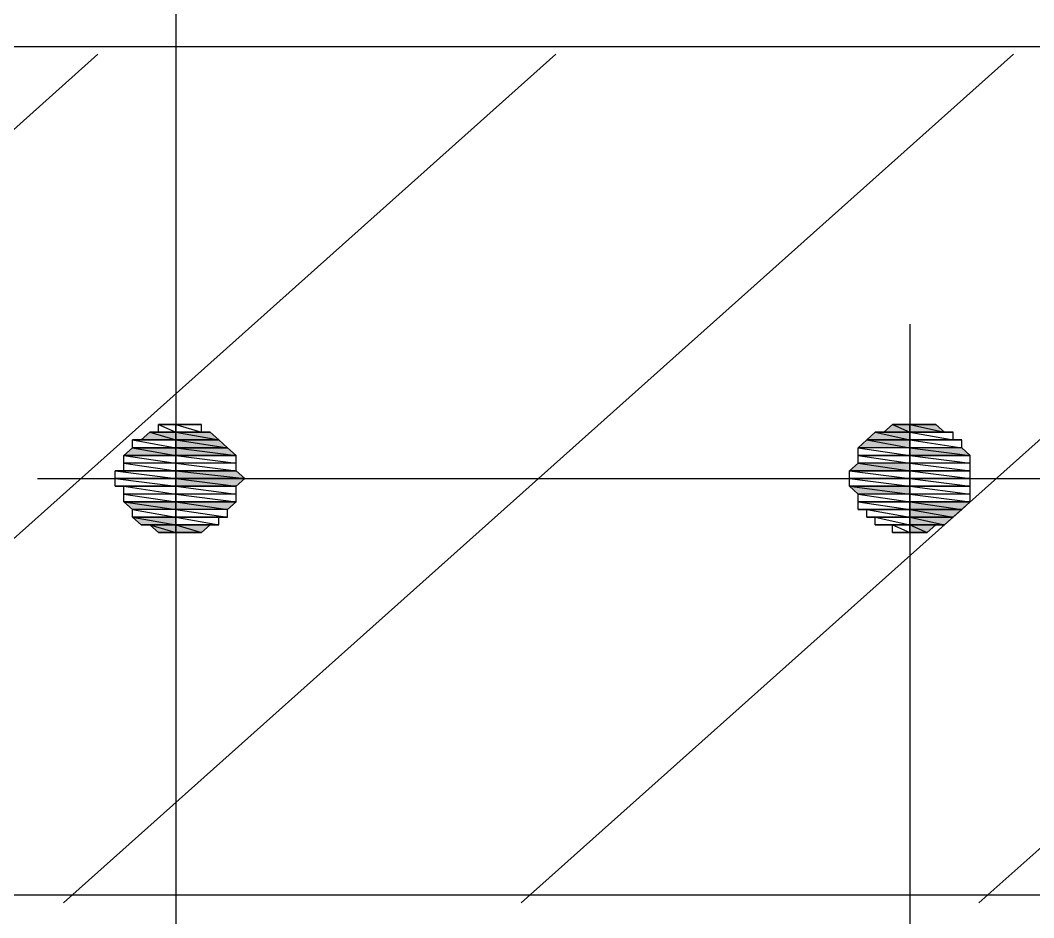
# Model space of a CAD drawing. Header units: millimetres. Extents: x -229 to 612, y -264 to 330.
# Drawn here: x 356.781 to 361.563, y -228.712 to -224.48 of the extents above; entities that cross this region are included whole.
import ezdxf

# ---------------------------------------------------------------- set-up
doc = ezdxf.new("R2010")
doc.units = ezdxf.units.MM

# ---------------------------------------------------------------- blocks, each defined once
blk = doc.blocks.new('0_TCM_4503_AIVD_AD_NOTE_BLOCK-43779754-14248')
at = {"linetype": 'Continuous'}
for points in [[(357.3518, -226.4589), (357.5148, -226.4589), (357.3926, -226.4226)], [(357.3926, -226.4226), (357.5148, -226.4589), (357.5148, -226.4226)], [(357.5148, -226.4226), (357.7186, -226.4589), (357.6778, -226.4226)], [(357.5148, -226.4589), (357.7186, -226.4589), (357.5148, -226.4226)], [(360.7745, -226.4589), (360.9782, -226.4589), (360.8152, -226.4226)], [(360.8152, -226.4226), (360.856, -226.4226), (360.9782, -226.4226)], [(360.8152, -226.4226), (360.9782, -226.4589), (360.9782, -226.4226)], [(360.856, -226.4226), (360.9782, -226.4226), (360.8967, -226.3862)], [(360.8967, -226.3862), (360.9782, -226.4226), (360.9782, -226.3862)], [(360.9782, -226.3862), (361.1412, -226.4226), (361.1005, -226.3862)], [(360.9782, -226.4226), (361.1412, -226.4226), (360.9782, -226.3862)], [(357.3111, -226.4589), (357.3518, -226.4589), (357.5148, -226.4589)], [(357.5148, -226.4589), (357.7593, -226.4953), (357.7186, -226.4589)], [(357.5148, -226.4953), (357.7593, -226.4953), (357.5148, -226.4589)], [(360.7337, -226.4953), (360.9782, -226.4953), (360.7745, -226.4589)], [(360.7745, -226.4589), (360.9782, -226.4953), (360.9782, -226.4589)], [(357.2704, -226.5317), (357.5148, -226.5317), (357.3111, -226.4953)], [(357.3111, -226.4953), (357.5148, -226.5317), (357.5148, -226.4953)], [(357.5148, -226.4953), (357.8001, -226.5317), (357.7593, -226.4953)], [(357.5148, -226.5317), (357.8001, -226.5317), (357.5148, -226.4953)], [(360.9782, -226.4953), (361.2634, -226.5317), (361.2227, -226.4953)], [(360.9782, -226.5317), (361.2634, -226.5317), (360.9782, -226.4953)], [(360.693, -226.6045), (360.9782, -226.6045), (360.7337, -226.5681)], [(360.7337, -226.5681), (360.9782, -226.6045), (360.9782, -226.5681)], [(357.5148, -226.6045), (357.8408, -226.6409), (357.8001, -226.6045)], [(357.5148, -226.6409), (357.8408, -226.6409), (357.5148, -226.6045)], [(357.5148, -226.6409), (357.8001, -226.6773), (357.8408, -226.6409)], [(357.5148, -226.6773), (357.8001, -226.6773), (357.5148, -226.6409)], [(360.693, -226.6773), (360.9782, -226.7137), (360.9782, -226.6773)], [(360.7337, -226.7137), (360.9782, -226.7137), (360.693, -226.6773)], [(357.2704, -226.7501), (357.5148, -226.7864), (357.5148, -226.7501)], [(357.3111, -226.7864), (357.5148, -226.7864), (357.2704, -226.7501)], [(357.5148, -226.7501), (357.7593, -226.7864), (357.8001, -226.7501)], [(357.5148, -226.7864), (357.7593, -226.7864), (357.5148, -226.7501)], [(360.9782, -226.7501), (361.2227, -226.7864), (361.2634, -226.7501)], [(360.9782, -226.7864), (361.2227, -226.7864), (360.9782, -226.7501)], [(360.9782, -226.7864), (361.1819, -226.8228), (361.2227, -226.7864)], [(360.9782, -226.8228), (361.1819, -226.8228), (360.9782, -226.7864)], [(357.3111, -226.8228), (357.5148, -226.8592), (357.5148, -226.8228)], [(357.3518, -226.8592), (357.5148, -226.8592), (357.3111, -226.8228)], [(357.3926, -226.8592), (357.3518, -226.8592), (357.5148, -226.8592)], [(357.3926, -226.8592), (357.5148, -226.8956), (357.5148, -226.8592)], [(357.4333, -226.8956), (357.5148, -226.8956), (357.3926, -226.8592)], [(357.5148, -226.8592), (357.6371, -226.8956), (357.6778, -226.8592)], [(357.5148, -226.8956), (357.6371, -226.8956), (357.5148, -226.8592)], [(360.9782, -226.8228), (361.1412, -226.8592), (361.1819, -226.8228)], [(360.9782, -226.8592), (361.1412, -226.8592), (360.9782, -226.8228)], [(360.9782, -226.8592), (361.0597, -226.8956), (361.1005, -226.8592)], [(360.9782, -226.8956), (361.0597, -226.8956), (360.9782, -226.8592)]]:
    blk.add_hatch(color=7, dxfattribs=at).paths.add_polyline_path(points)
at = {"color": 7, "linetype": 'Continuous'}
for p, q in [((357.5148, -220.6928), (357.5148, -231.2093)), ((355.6813, -224.6031), (366.3159, -224.6031)), ((355.6813, -225.9495), (357.1481, -224.6395)), ((355.6813, -227.8781), (359.3076, -224.6395)), ((356.9851, -228.6423), (361.4672, -224.6395)), ((359.1447, -228.6423), (363.6267, -224.6395)), ((361.3042, -228.6423), (365.7862, -224.6395)), ((357.5148, -225.9495), (357.5148, -239.3771)), ((360.9782, -225.9131), (360.9782, -239.3043)), ((357.3518, -226.4589), (357.3926, -226.4226)), ((357.4333, -226.4226), (357.3926, -226.4226)), ((357.3926, -226.4226), (357.5148, -226.4226)), ((357.5148, -226.4226), (357.3926, -226.4226)), ((357.3926, -226.4226), (357.5148, -226.4226)), ((357.5148, -226.4226), (357.3926, -226.4226)), ((357.3926, -226.4226), (357.5148, -226.4226)), ((357.5148, -226.4226), (357.3926, -226.4226)), ((357.3926, -226.4226), (357.5148, -226.4589)), ((357.3926, -226.4226), (357.5148, -226.4589)), ((357.5148, -226.3862), (357.4333, -226.3862)), ((357.4333, -226.3862), (357.4741, -226.3862)), ((357.5148, -226.3862), (357.4333, -226.3862)), ((357.4333, -226.3862), (357.5148, -226.4226)), ((357.4333, -226.3862), (357.5148, -226.4226)), ((357.4333, -226.4226), (357.4333, -226.3862)), ((357.5148, -226.4226), (357.4333, -226.4226)), ((357.5148, -226.4226), (357.4333, -226.4226)), ((357.4333, -226.4226), (357.5148, -226.4226)), ((357.5148, -226.4226), (357.4333, -226.4226)), ((357.5148, -226.3862), (357.4741, -226.3862)), ((357.4741, -226.3862), (357.5148, -226.3862)), ((357.5148, -226.3862), (357.4741, -226.3862)), ((357.4741, -226.3862), (357.5148, -226.3862)), ((357.4741, -226.3862), (357.5148, -226.3862)), ((357.5148, -226.4226), (357.5148, -226.3862)), ((357.5148, -226.3862), (357.5556, -226.3862)), ((357.5556, -226.3862), (357.5148, -226.3862)), ((357.5963, -226.3862), (357.5148, -226.3862)), ((357.5148, -226.3862), (357.5963, -226.3862)), ((357.5963, -226.3862), (357.5148, -226.3862)), ((357.5148, -226.3862), (357.5556, -226.3862)), ((357.6371, -226.3862), (357.5148, -226.3862)), ((357.5148, -226.3862), (357.6371, -226.3862)), ((357.6371, -226.3862), (357.5148, -226.3862)), ((357.5148, -226.3862), (357.5963, -226.3862)), ((357.6371, -226.3862), (357.5148, -226.3862)), ((357.5148, -226.3862), (357.6371, -226.4226)), ((357.5148, -226.3862), (357.6371, -226.4226)), ((357.5148, -226.4226), (357.5148, -226.3862)), ((357.5148, -226.4589), (357.5148, -226.4226)), ((357.6371, -226.4226), (357.5148, -226.4226)), ((357.6778, -226.4226), (357.5148, -226.4226)), ((357.5148, -226.4226), (357.6778, -226.4226)), ((357.5148, -226.4226), (357.6778, -226.4226)), ((357.6778, -226.4226), (357.5148, -226.4226)), ((357.6778, -226.4226), (357.5148, -226.4226)), ((357.5148, -226.4226), (357.6778, -226.4226)), ((357.6778, -226.4226), (357.5148, -226.4226)), ((357.5148, -226.4226), (357.6371, -226.4226)), ((357.6778, -226.4226), (357.5148, -226.4226)), ((357.5148, -226.4226), (357.7186, -226.4589)), ((357.5148, -226.4226), (357.7186, -226.4589)), ((357.5148, -226.4589), (357.5148, -226.4226)), ((357.5556, -226.3862), (357.5963, -226.3862)), ((357.5963, -226.3862), (357.6371, -226.3862)), ((357.6371, -226.4226), (357.6371, -226.3862)), ((357.6371, -226.4226), (357.6778, -226.4226)), ((357.7186, -226.4589), (357.6778, -226.4226)), ((360.7745, -226.4589), (360.8152, -226.4226)), ((360.856, -226.4226), (360.8152, -226.4226)), ((360.8152, -226.4226), (360.9782, -226.4226)), ((360.9782, -226.4226), (360.8152, -226.4226)), ((360.8152, -226.4226), (360.9782, -226.4226)), ((360.9782, -226.4226), (360.8152, -226.4226)), ((360.8152, -226.4226), (360.9782, -226.4226)), ((360.9782, -226.4226), (360.8152, -226.4226)), ((360.8152, -226.4226), (360.9782, -226.4589)), ((360.8152, -226.4226), (360.9782, -226.4589)), ((360.856, -226.4226), (360.8967, -226.3862)), ((360.9782, -226.4226), (360.856, -226.4226)), ((360.9782, -226.4226), (360.856, -226.4226)), ((360.856, -226.4226), (360.9782, -226.4226)), ((360.9782, -226.4226), (360.856, -226.4226)), ((360.9782, -226.3862), (360.8967, -226.3862)), ((360.8967, -226.3862), (360.9375, -226.3862)), ((360.9782, -226.3862), (360.8967, -226.3862)), ((360.8967, -226.3862), (360.9782, -226.3862)), ((360.8967, -226.3862), (360.9782, -226.3862)), ((360.9782, -226.3862), (360.8967, -226.3862)), ((360.9782, -226.3862), (360.8967, -226.3862)), ((360.8967, -226.3862), (360.9782, -226.4226)), ((360.8967, -226.3862), (360.9782, -226.4226)), ((360.9782, -226.3862), (360.9375, -226.3862)), ((360.9375, -226.3862), (360.9782, -226.3862)), ((360.9782, -226.3862), (360.9375, -226.3862)), ((360.9375, -226.3862), (360.9782, -226.3862)), ((360.9375, -226.3862), (360.9782, -226.3862)), ((360.9782, -226.3862), (361.019, -226.3862)), ((361.019, -226.3862), (360.9782, -226.3862)), ((361.0597, -226.3862), (360.9782, -226.3862)), ((360.9782, -226.3862), (361.0597, -226.3862)), ((360.9782, -226.3862), (361.0597, -226.3862)), ((361.0597, -226.3862), (360.9782, -226.3862)), ((361.0597, -226.3862), (360.9782, -226.3862)), ((360.9782, -226.3862), (361.0597, -226.3862)), ((361.0597, -226.3862), (360.9782, -226.3862)), ((360.9782, -226.3862), (361.019, -226.3862)), ((361.1005, -226.3862), (360.9782, -226.3862)), ((360.9782, -226.3862), (361.1005, -226.3862)), ((361.1005, -226.3862), (360.9782, -226.3862)), ((360.9782, -226.3862), (361.0597, -226.3862)), ((361.1005, -226.3862), (360.9782, -226.3862)), ((360.9782, -226.3862), (361.1412, -226.4226)), ((360.9782, -226.3862), (361.1412, -226.4226)), ((360.9782, -226.4226), (360.9782, -226.3862)), ((360.9782, -226.4226), (360.9782, -226.3862)), ((361.1412, -226.4226), (360.9782, -226.4226)), ((361.1412, -226.4226), (360.9782, -226.4226)), ((360.9782, -226.4226), (361.1412, -226.4226)), ((360.9782, -226.4226), (361.1412, -226.4226)), ((361.1412, -226.4226), (360.9782, -226.4226)), ((361.1819, -226.4226), (360.9782, -226.4226)), ((360.9782, -226.4226), (361.1819, -226.4226)), ((361.1819, -226.4226), (360.9782, -226.4226)), ((360.9782, -226.4226), (361.1412, -226.4226)), ((361.1819, -226.4226), (360.9782, -226.4226)), ((360.9782, -226.4226), (361.1819, -226.4589)), ((360.9782, -226.4226), (361.1819, -226.4589)), ((360.9782, -226.4589), (360.9782, -226.4226)), ((360.9782, -226.4589), (360.9782, -226.4226)), ((361.019, -226.3862), (361.0597, -226.3862)), ((361.0597, -226.3862), (361.1005, -226.3862)), ((361.1412, -226.4226), (361.1005, -226.3862)), ((361.1412, -226.4226), (361.1819, -226.4226)), ((361.1819, -226.4589), (361.1819, -226.4226)), ((357.3518, -226.4589), (357.3111, -226.4589)), ((357.3111, -226.4589), (357.5148, -226.4589)), ((357.5148, -226.4589), (357.3111, -226.4589)), ((357.3111, -226.4589), (357.5148, -226.4953)), ((357.3111, -226.4589), (357.5148, -226.4953)), ((357.3111, -226.4953), (357.3111, -226.4589)), ((357.5148, -226.4589), (357.3518, -226.4589)), ((357.5148, -226.4589), (357.3518, -226.4589)), ((357.3518, -226.4589), (357.5148, -226.4589)), ((357.5148, -226.4589), (357.3518, -226.4589)), ((357.5148, -226.4953), (357.5148, -226.4589)), ((357.7186, -226.4589), (357.5148, -226.4589)), ((357.7186, -226.4589), (357.5148, -226.4589)), ((357.5148, -226.4589), (357.7186, -226.4589)), ((357.5148, -226.4589), (357.7186, -226.4589)), ((357.7186, -226.4589), (357.5148, -226.4589)), ((357.7186, -226.4589), (357.5148, -226.4589)), ((357.5148, -226.4589), (357.7593, -226.4953)), ((357.5148, -226.4589), (357.7593, -226.4953)), ((357.5148, -226.4953), (357.5148, -226.4589)), ((357.7593, -226.4953), (357.7186, -226.4589)), ((360.7337, -226.4953), (360.7745, -226.4589)), ((360.9782, -226.4589), (360.7745, -226.4589)), ((360.9782, -226.4589), (360.7745, -226.4589)), ((360.7745, -226.4589), (360.9782, -226.4589)), ((360.7745, -226.4589), (360.9782, -226.4589)), ((360.9782, -226.4589), (360.7745, -226.4589)), ((360.9782, -226.4589), (360.7745, -226.4589)), ((360.7745, -226.4589), (360.9782, -226.4953)), ((360.7745, -226.4589), (360.9782, -226.4953)), ((361.1819, -226.4589), (360.9782, -226.4589)), ((361.2227, -226.4589), (360.9782, -226.4589)), ((360.9782, -226.4589), (361.2227, -226.4589)), ((361.2227, -226.4589), (360.9782, -226.4589)), ((360.9782, -226.4589), (361.1819, -226.4589)), ((361.2227, -226.4589), (360.9782, -226.4589)), ((360.9782, -226.4589), (361.2227, -226.4953)), ((360.9782, -226.4589), (361.2227, -226.4953)), ((360.9782, -226.4953), (360.9782, -226.4589)), ((360.9782, -226.4953), (360.9782, -226.4589)), ((361.1819, -226.4589), (361.2227, -226.4589)), ((361.2227, -226.4953), (361.2227, -226.4589)), ((357.2704, -226.5317), (357.3111, -226.4953)), ((357.5148, -226.4953), (357.3111, -226.4953)), ((357.5148, -226.4953), (357.3111, -226.4953)), ((357.3111, -226.4953), (357.5148, -226.4953)), ((357.3111, -226.4953), (357.5148, -226.4953)), ((357.5148, -226.4953), (357.3111, -226.4953)), ((357.5148, -226.4953), (357.3111, -226.4953)), ((357.3111, -226.4953), (357.5148, -226.5317)), ((357.3111, -226.4953), (357.5148, -226.5317)), ((357.5148, -226.5317), (357.5148, -226.4953)), ((357.7593, -226.4953), (357.5148, -226.4953)), ((357.7593, -226.4953), (357.5148, -226.4953)), ((357.5148, -226.4953), (357.7593, -226.4953)), ((357.5148, -226.4953), (357.7593, -226.4953)), ((357.7593, -226.4953), (357.5148, -226.4953)), ((357.7593, -226.4953), (357.5148, -226.4953)), ((357.5148, -226.4953), (357.8001, -226.5317)), ((357.5148, -226.4953), (357.8001, -226.5317)), ((357.5148, -226.5317), (357.5148, -226.4953)), ((357.8001, -226.5317), (357.7593, -226.4953)), ((360.9782, -226.4953), (360.7337, -226.4953)), ((360.9782, -226.4953), (360.7337, -226.4953)), ((360.7337, -226.4953), (360.9782, -226.5317)), ((360.7337, -226.4953), (360.9782, -226.5317)), ((360.7337, -226.5317), (360.7337, -226.4953)), ((361.2227, -226.4953), (360.9782, -226.4953)), ((361.2227, -226.4953), (360.9782, -226.4953)), ((360.9782, -226.4953), (361.2634, -226.5317)), ((360.9782, -226.4953), (361.2634, -226.5317)), ((360.9782, -226.5317), (360.9782, -226.4953)), ((360.9782, -226.5317), (360.9782, -226.4953)), ((361.2634, -226.5317), (361.2227, -226.4953)), ((357.5148, -226.5317), (357.2704, -226.5317)), ((357.5148, -226.5317), (357.2704, -226.5317)), ((357.2704, -226.5317), (357.5148, -226.5317)), ((357.2704, -226.5317), (357.5148, -226.5317)), ((357.5148, -226.5317), (357.2704, -226.5317)), ((357.5148, -226.5317), (357.2704, -226.5317)), ((357.2704, -226.5317), (357.5148, -226.5681)), ((357.2704, -226.5317), (357.5148, -226.5681)), ((357.2704, -226.5681), (357.2704, -226.5317)), ((357.5148, -226.5681), (357.2704, -226.5681)), ((357.5148, -226.5681), (357.2704, -226.5681)), ((357.2704, -226.5681), (357.5148, -226.6045)), ((357.2704, -226.5681), (357.5148, -226.6045)), ((357.2704, -226.6045), (357.2704, -226.5681)), ((357.5148, -226.5681), (357.5148, -226.5317)), ((357.8001, -226.5317), (357.5148, -226.5317)), ((357.8001, -226.5317), (357.5148, -226.5317)), ((357.5148, -226.5317), (357.8001, -226.5317)), ((357.5148, -226.5317), (357.8001, -226.5317)), ((357.8001, -226.5317), (357.5148, -226.5317)), ((357.8001, -226.5317), (357.5148, -226.5317)), ((357.5148, -226.5317), (357.8001, -226.5681)), ((357.5148, -226.5317), (357.8001, -226.5681)), ((357.5148, -226.5681), (357.5148, -226.5317)), ((357.5148, -226.6045), (357.5148, -226.5681)), ((357.8001, -226.5681), (357.5148, -226.5681)), ((357.8001, -226.5681), (357.5148, -226.5681)), ((357.5148, -226.5681), (357.8001, -226.6045)), ((357.5148, -226.5681), (357.8001, -226.6045)), ((357.5148, -226.6045), (357.5148, -226.5681)), ((357.8001, -226.5681), (357.8001, -226.5317)), ((357.8001, -226.6045), (357.8001, -226.5681)), ((360.693, -226.6045), (360.7337, -226.5681)), ((360.9782, -226.5317), (360.7337, -226.5317)), ((360.9782, -226.5317), (360.7337, -226.5317)), ((360.7337, -226.5317), (360.9782, -226.5317)), ((360.7337, -226.5317), (360.9782, -226.5317)), ((360.9782, -226.5317), (360.7337, -226.5317)), ((360.9782, -226.5317), (360.7337, -226.5317)), ((360.7337, -226.5317), (360.9782, -226.5681)), ((360.7337, -226.5317), (360.9782, -226.5681)), ((360.7337, -226.5681), (360.7337, -226.5317)), ((360.9782, -226.5681), (360.7337, -226.5681)), ((360.7337, -226.5681), (360.9782, -226.6045)), ((360.7337, -226.5681), (360.9782, -226.6045)), ((360.9782, -226.5681), (360.7337, -226.5681)), ((361.2634, -226.5317), (360.9782, -226.5317)), ((361.2634, -226.5317), (360.9782, -226.5317)), ((360.9782, -226.5317), (361.2634, -226.5317)), ((360.9782, -226.5317), (361.2634, -226.5317)), ((361.2634, -226.5317), (360.9782, -226.5317)), ((361.2634, -226.5317), (360.9782, -226.5317)), ((360.9782, -226.5317), (361.2634, -226.5681)), ((360.9782, -226.5317), (361.2634, -226.5681)), ((360.9782, -226.5681), (360.9782, -226.5317)), ((360.9782, -226.5681), (360.9782, -226.5317)), ((360.9782, -226.6045), (360.9782, -226.5681)), ((361.2634, -226.5681), (360.9782, -226.5681)), ((361.2634, -226.5681), (360.9782, -226.5681)), ((360.9782, -226.5681), (361.2634, -226.6045)), ((360.9782, -226.5681), (361.2634, -226.6045)), ((360.9782, -226.6045), (360.9782, -226.5681)), ((361.2634, -226.5681), (361.2634, -226.5317)), ((361.2634, -226.6045), (361.2634, -226.5681)), ((357.2704, -226.6045), (357.2296, -226.6045)), ((357.2296, -226.6045), (357.5148, -226.6045)), ((357.5148, -226.6045), (357.2296, -226.6045)), ((357.2296, -226.6045), (357.5148, -226.6409)), ((357.2296, -226.6045), (357.5148, -226.6409)), ((357.2296, -226.6409), (357.2296, -226.6045)), ((357.5148, -226.6045), (357.2704, -226.6045)), ((357.5148, -226.6045), (357.2704, -226.6045)), ((357.2704, -226.6045), (357.5148, -226.6045)), ((357.5148, -226.6045), (357.2704, -226.6045)), ((357.5148, -226.6409), (357.5148, -226.6045)), ((357.8001, -226.6045), (357.5148, -226.6045)), ((357.8001, -226.6045), (357.5148, -226.6045)), ((357.5148, -226.6045), (357.8001, -226.6045)), ((357.5148, -226.6045), (357.8001, -226.6045)), ((357.8001, -226.6045), (357.5148, -226.6045)), ((357.8001, -226.6045), (357.5148, -226.6045)), ((357.5148, -226.6045), (357.8408, -226.6409)), ((357.5148, -226.6045), (357.8408, -226.6409)), ((357.5148, -226.6409), (357.5148, -226.6045)), ((357.8408, -226.6409), (357.8001, -226.6045)), ((360.9782, -226.6045), (360.693, -226.6045)), ((360.9782, -226.6045), (360.693, -226.6045)), ((360.693, -226.6045), (360.9782, -226.6045)), ((360.693, -226.6045), (360.9782, -226.6045)), ((360.9782, -226.6045), (360.693, -226.6045)), ((360.9782, -226.6045), (360.693, -226.6045)), ((360.693, -226.6045), (360.9782, -226.6409)), ((360.693, -226.6045), (360.9782, -226.6409)), ((360.693, -226.6409), (360.693, -226.6045)), ((360.9782, -226.6409), (360.9782, -226.6045)), ((361.2634, -226.6045), (360.9782, -226.6045)), ((361.2634, -226.6045), (360.9782, -226.6045)), ((360.9782, -226.6045), (361.2634, -226.6045)), ((360.9782, -226.6045), (361.2634, -226.6045)), ((361.2634, -226.6045), (360.9782, -226.6045)), ((361.2634, -226.6045), (360.9782, -226.6045)), ((360.9782, -226.6045), (361.2634, -226.6409)), ((360.9782, -226.6045), (361.2634, -226.6409)), ((360.9782, -226.6409), (360.9782, -226.6045)), ((361.2634, -226.6409), (361.2634, -226.6045)), ((356.8629, -226.6409), (365.1343, -226.6409)), ((357.5148, -226.6409), (357.2296, -226.6409)), ((357.5148, -226.6409), (357.2296, -226.6409)), ((357.2296, -226.6409), (357.5148, -226.6773)), ((357.2296, -226.6409), (357.5148, -226.6773)), ((357.2296, -226.6773), (357.2296, -226.6409)), ((357.5148, -226.6773), (357.5148, -226.6409)), ((357.8408, -226.6409), (357.5148, -226.6409)), ((357.8408, -226.6409), (357.5148, -226.6409)), ((357.5148, -226.6409), (357.8001, -226.6773)), ((357.5148, -226.6409), (357.8001, -226.6773)), ((357.5148, -226.6773), (357.5148, -226.6409)), ((357.8001, -226.6773), (357.8408, -226.6409)), ((360.9782, -226.6409), (360.693, -226.6409)), ((360.9782, -226.6409), (360.693, -226.6409)), ((360.693, -226.6409), (360.9782, -226.6773)), ((360.693, -226.6409), (360.9782, -226.6773)), ((360.693, -226.6773), (360.693, -226.6409)), ((360.9782, -226.6773), (360.9782, -226.6409)), ((361.2634, -226.6409), (360.9782, -226.6409)), ((361.2634, -226.6409), (360.9782, -226.6409)), ((360.9782, -226.6409), (361.2634, -226.6773)), ((360.9782, -226.6409), (361.2634, -226.6773)), ((360.9782, -226.6773), (360.9782, -226.6409)), ((361.2634, -226.6773), (361.2634, -226.6409)), ((357.5148, -226.6773), (357.2296, -226.6773)), ((357.5148, -226.6773), (357.2296, -226.6773)), ((357.2296, -226.6773), (357.2704, -226.6773)), ((357.2296, -226.6773), (357.5148, -226.6773)), ((357.5148, -226.6773), (357.2296, -226.6773)), ((357.2704, -226.6773), (357.5148, -226.6773)), ((357.5148, -226.6773), (357.2704, -226.6773)), ((357.2704, -226.6773), (357.5148, -226.7137)), ((357.2704, -226.6773), (357.5148, -226.7137)), ((357.2704, -226.7137), (357.2704, -226.6773)), ((357.5148, -226.7137), (357.2704, -226.7137)), ((357.5148, -226.7137), (357.2704, -226.7137)), ((357.2704, -226.7137), (357.5148, -226.7501)), ((357.2704, -226.7137), (357.5148, -226.7501)), ((357.2704, -226.7501), (357.2704, -226.7137)), ((357.5148, -226.7137), (357.5148, -226.6773)), ((357.8001, -226.6773), (357.5148, -226.6773)), ((357.8001, -226.6773), (357.5148, -226.6773)), ((357.5148, -226.6773), (357.8001, -226.6773)), ((357.5148, -226.6773), (357.8001, -226.6773)), ((357.8001, -226.6773), (357.5148, -226.6773)), ((357.8001, -226.6773), (357.5148, -226.6773)), ((357.5148, -226.6773), (357.8001, -226.7137)), ((357.5148, -226.6773), (357.8001, -226.7137)), ((357.5148, -226.7137), (357.5148, -226.6773)), ((357.5148, -226.7501), (357.5148, -226.7137)), ((357.8001, -226.7137), (357.5148, -226.7137)), ((357.8001, -226.7137), (357.5148, -226.7137)), ((357.5148, -226.7137), (357.8001, -226.7501)), ((357.5148, -226.7137), (357.8001, -226.7501)), ((357.5148, -226.7501), (357.5148, -226.7137)), ((357.8001, -226.7137), (357.8001, -226.6773)), ((357.8001, -226.7501), (357.8001, -226.7137)), ((360.9782, -226.6773), (360.693, -226.6773)), ((360.9782, -226.6773), (360.693, -226.6773)), ((360.693, -226.6773), (360.9782, -226.6773)), ((360.693, -226.6773), (360.9782, -226.6773)), ((360.9782, -226.6773), (360.693, -226.6773)), ((360.9782, -226.6773), (360.693, -226.6773)), ((360.693, -226.6773), (360.9782, -226.7137)), ((360.693, -226.6773), (360.9782, -226.7137)), ((360.7337, -226.7137), (360.693, -226.6773)), ((360.9782, -226.7137), (360.7337, -226.7137)), ((360.9782, -226.7137), (360.7337, -226.7137)), ((360.7337, -226.7137), (360.9782, -226.7501)), ((360.7337, -226.7137), (360.9782, -226.7501)), ((360.7337, -226.7501), (360.7337, -226.7137)), ((360.9782, -226.7137), (360.9782, -226.6773)), ((361.2634, -226.6773), (360.9782, -226.6773)), ((361.2634, -226.6773), (360.9782, -226.6773)), ((360.9782, -226.6773), (361.2634, -226.6773)), ((360.9782, -226.6773), (361.2634, -226.6773)), ((361.2634, -226.6773), (360.9782, -226.6773)), ((361.2634, -226.6773), (360.9782, -226.6773)), ((360.9782, -226.6773), (361.2634, -226.7137)), ((360.9782, -226.6773), (361.2634, -226.7137)), ((360.9782, -226.7137), (360.9782, -226.6773)), ((360.9782, -226.7501), (360.9782, -226.7137)), ((361.2634, -226.7137), (360.9782, -226.7137)), ((361.2634, -226.7137), (360.9782, -226.7137)), ((360.9782, -226.7137), (361.2634, -226.7501)), ((360.9782, -226.7137), (361.2634, -226.7501)), ((360.9782, -226.7501), (360.9782, -226.7137)), ((361.2634, -226.7137), (361.2634, -226.6773)), ((361.2634, -226.7501), (361.2634, -226.7137)), ((357.5148, -226.7501), (357.2704, -226.7501)), ((357.5148, -226.7501), (357.2704, -226.7501)), ((357.2704, -226.7501), (357.5148, -226.7501)), ((357.2704, -226.7501), (357.5148, -226.7501)), ((357.5148, -226.7501), (357.2704, -226.7501)), ((357.5148, -226.7501), (357.2704, -226.7501)), ((357.2704, -226.7501), (357.5148, -226.7864)), ((357.2704, -226.7501), (357.5148, -226.7864)), ((357.3111, -226.7864), (357.2704, -226.7501)), ((357.5148, -226.7864), (357.5148, -226.7501)), ((357.8001, -226.7501), (357.5148, -226.7501)), ((357.8001, -226.7501), (357.5148, -226.7501)), ((357.5148, -226.7501), (357.8001, -226.7501)), ((357.5148, -226.7501), (357.8001, -226.7501)), ((357.8001, -226.7501), (357.5148, -226.7501)), ((357.8001, -226.7501), (357.5148, -226.7501)), ((357.5148, -226.7501), (357.7593, -226.7864)), ((357.5148, -226.7501), (357.7593, -226.7864)), ((357.5148, -226.7864), (357.5148, -226.7501)), ((357.7593, -226.7864), (357.8001, -226.7501)), ((360.9782, -226.7501), (360.7337, -226.7501)), ((360.9782, -226.7501), (360.7337, -226.7501)), ((360.7337, -226.7501), (360.9782, -226.7501)), ((360.7337, -226.7501), (360.9782, -226.7501)), ((360.9782, -226.7501), (360.7337, -226.7501)), ((360.9782, -226.7501), (360.7337, -226.7501)), ((360.7337, -226.7501), (360.9782, -226.7864)), ((360.7337, -226.7501), (360.9782, -226.7864)), ((360.7337, -226.7864), (360.7337, -226.7501)), ((360.9782, -226.7864), (360.9782, -226.7501)), ((361.2634, -226.7501), (360.9782, -226.7501)), ((361.2634, -226.7501), (360.9782, -226.7501)), ((360.9782, -226.7501), (361.2634, -226.7501)), ((360.9782, -226.7501), (361.2634, -226.7501)), ((361.2634, -226.7501), (360.9782, -226.7501)), ((361.2634, -226.7501), (360.9782, -226.7501)), ((360.9782, -226.7501), (361.2227, -226.7864)), ((360.9782, -226.7501), (361.2227, -226.7864)), ((360.9782, -226.7864), (360.9782, -226.7501)), ((361.2227, -226.7864), (361.2634, -226.7501)), ((357.5148, -226.7864), (357.3111, -226.7864)), ((357.5148, -226.7864), (357.3111, -226.7864)), ((357.3111, -226.7864), (357.5148, -226.8228)), ((357.3111, -226.7864), (357.5148, -226.8228)), ((357.3111, -226.8228), (357.3111, -226.7864)), ((357.5148, -226.8228), (357.5148, -226.7864)), ((357.7593, -226.7864), (357.5148, -226.7864)), ((357.7593, -226.7864), (357.5148, -226.7864)), ((357.5148, -226.7864), (357.7593, -226.8228)), ((357.5148, -226.7864), (357.7593, -226.8228)), ((357.5148, -226.8228), (357.5148, -226.7864)), ((357.7593, -226.8228), (357.7593, -226.7864)), ((360.9782, -226.7864), (360.7337, -226.7864)), ((360.9782, -226.7864), (360.7337, -226.7864)), ((360.7337, -226.7864), (360.7745, -226.7864)), ((360.7337, -226.7864), (360.9782, -226.7864)), ((360.9782, -226.7864), (360.7337, -226.7864)), ((360.7745, -226.7864), (360.9782, -226.7864)), ((360.9782, -226.7864), (360.7745, -226.7864)), ((360.7745, -226.7864), (360.9782, -226.8228)), ((360.7745, -226.7864), (360.9782, -226.8228)), ((360.7745, -226.8228), (360.7745, -226.7864)), ((360.9782, -226.8228), (360.9782, -226.7864)), ((361.2227, -226.7864), (360.9782, -226.7864)), ((361.2227, -226.7864), (360.9782, -226.7864)), ((360.9782, -226.7864), (361.2227, -226.7864)), ((360.9782, -226.7864), (361.2227, -226.7864)), ((361.2227, -226.7864), (360.9782, -226.7864)), ((361.2227, -226.7864), (360.9782, -226.7864)), ((360.9782, -226.7864), (361.1819, -226.8228)), ((360.9782, -226.7864), (361.1819, -226.8228)), ((360.9782, -226.8228), (360.9782, -226.7864)), ((361.1819, -226.8228), (361.2227, -226.7864)), ((357.5148, -226.8228), (357.3111, -226.8228)), ((357.5148, -226.8228), (357.3111, -226.8228)), ((357.3111, -226.8228), (357.5148, -226.8228)), ((357.3111, -226.8228), (357.5148, -226.8228)), ((357.5148, -226.8228), (357.3111, -226.8228)), ((357.5148, -226.8228), (357.3111, -226.8228)), ((357.3111, -226.8228), (357.5148, -226.8592)), ((357.3111, -226.8228), (357.5148, -226.8592)), ((357.3518, -226.8592), (357.3111, -226.8228)), ((357.5148, -226.8592), (357.3518, -226.8592)), ((357.5148, -226.8592), (357.3518, -226.8592)), ((357.3518, -226.8592), (357.3926, -226.8592)), ((357.3518, -226.8592), (357.5148, -226.8592)), ((357.5148, -226.8592), (357.3518, -226.8592)), ((357.3926, -226.8592), (357.5148, -226.8592)), ((357.5148, -226.8592), (357.3926, -226.8592)), ((357.3926, -226.8592), (357.5148, -226.8592)), ((357.5148, -226.8592), (357.3926, -226.8592)), ((357.3926, -226.8592), (357.5148, -226.8592)), ((357.5148, -226.8592), (357.3926, -226.8592)), ((357.3926, -226.8592), (357.5148, -226.8956)), ((357.3926, -226.8592), (357.5148, -226.8956)), ((357.4333, -226.8956), (357.3926, -226.8592)), ((357.5148, -226.8592), (357.5148, -226.8228)), ((357.7593, -226.8228), (357.5148, -226.8228)), ((357.7186, -226.8228), (357.5148, -226.8228)), ((357.5148, -226.8228), (357.7186, -226.8228)), ((357.7186, -226.8228), (357.5148, -226.8228)), ((357.5148, -226.8228), (357.7593, -226.8228)), ((357.7186, -226.8228), (357.5148, -226.8228)), ((357.5148, -226.8228), (357.7186, -226.8592)), ((357.5148, -226.8228), (357.7186, -226.8592)), ((357.5148, -226.8592), (357.5148, -226.8228)), ((357.5148, -226.8956), (357.5148, -226.8592)), ((357.7186, -226.8592), (357.5148, -226.8592)), ((357.6778, -226.8592), (357.5148, -226.8592)), ((357.5148, -226.8592), (357.6778, -226.8592)), ((357.5148, -226.8592), (357.6778, -226.8592)), ((357.6778, -226.8592), (357.5148, -226.8592)), ((357.6778, -226.8592), (357.5148, -226.8592)), ((357.5148, -226.8592), (357.6778, -226.8592)), ((357.6778, -226.8592), (357.5148, -226.8592)), ((357.5148, -226.8592), (357.7186, -226.8592)), ((357.6778, -226.8592), (357.5148, -226.8592)), ((357.5148, -226.8592), (357.6371, -226.8956)), ((357.5148, -226.8592), (357.6371, -226.8956)), ((357.5148, -226.8956), (357.5148, -226.8592)), ((357.6371, -226.8956), (357.6778, -226.8592)), ((357.7186, -226.8592), (357.6778, -226.8592)), ((357.7593, -226.8228), (357.7186, -226.8228)), ((357.7186, -226.8592), (357.7186, -226.8228)), ((360.9782, -226.8228), (360.7745, -226.8228)), ((360.9782, -226.8228), (360.7745, -226.8228)), ((360.7745, -226.8228), (360.8152, -226.8228)), ((360.7745, -226.8228), (360.9782, -226.8228)), ((360.9782, -226.8228), (360.7745, -226.8228)), ((360.8152, -226.8228), (360.9782, -226.8228)), ((360.9782, -226.8228), (360.8152, -226.8228)), ((360.8152, -226.8228), (360.9782, -226.8592)), ((360.8152, -226.8228), (360.9782, -226.8592)), ((360.8152, -226.8592), (360.8152, -226.8228)), ((360.9782, -226.8592), (360.8152, -226.8592)), ((360.9782, -226.8592), (360.8152, -226.8592)), ((360.8152, -226.8592), (360.856, -226.8592)), ((360.8152, -226.8592), (360.9782, -226.8592)), ((360.9782, -226.8592), (360.8152, -226.8592)), ((360.856, -226.8592), (360.9782, -226.8592)), ((360.9782, -226.8592), (360.856, -226.8592)), ((360.856, -226.8592), (360.9782, -226.8592)), ((360.856, -226.8592), (360.9782, -226.8592)), ((360.8967, -226.8592), (360.856, -226.8592)), ((360.9782, -226.8592), (360.8967, -226.8592)), ((360.9782, -226.8592), (360.8967, -226.8592)), ((360.8967, -226.8592), (360.9782, -226.8956)), ((360.8967, -226.8592), (360.9782, -226.8956)), ((360.8967, -226.8956), (360.8967, -226.8592)), ((360.9782, -226.8592), (360.9782, -226.8228)), ((361.1819, -226.8228), (360.9782, -226.8228)), ((361.1819, -226.8228), (360.9782, -226.8228)), ((360.9782, -226.8228), (361.1819, -226.8228)), ((360.9782, -226.8228), (361.1819, -226.8228)), ((361.1819, -226.8228), (360.9782, -226.8228)), ((361.1819, -226.8228), (360.9782, -226.8228)), ((360.9782, -226.8228), (361.1412, -226.8592)), ((360.9782, -226.8228), (361.1412, -226.8592)), ((360.9782, -226.8592), (360.9782, -226.8228)), ((361.1005, -226.8592), (360.9782, -226.8592)), ((360.9782, -226.8592), (361.1412, -226.8592)), ((361.1005, -226.8592), (360.9782, -226.8592)), ((360.9782, -226.8592), (361.0597, -226.8956)), ((360.9782, -226.8592), (361.0597, -226.8956)), ((360.9782, -226.8956), (360.9782, -226.8592)), ((360.9782, -226.8956), (360.9782, -226.8592)), ((361.1412, -226.8592), (360.9782, -226.8592)), ((361.1412, -226.8592), (360.9782, -226.8592)), ((360.9782, -226.8592), (361.1412, -226.8592)), ((360.9782, -226.8592), (361.1412, -226.8592)), ((361.1412, -226.8592), (360.9782, -226.8592)), ((361.1005, -226.8592), (360.9782, -226.8592)), ((360.9782, -226.8592), (361.1005, -226.8592)), ((361.0597, -226.8956), (361.1005, -226.8592)), ((361.1412, -226.8592), (361.1005, -226.8592)), ((361.1412, -226.8592), (361.1819, -226.8228)), ((357.5148, -226.8956), (357.4333, -226.8956)), ((357.5148, -226.8956), (357.4333, -226.8956)), ((357.4333, -226.8956), (357.5148, -226.8956)), ((357.4333, -226.8956), (357.5148, -226.8956)), ((357.5148, -226.8956), (357.4333, -226.8956)), ((357.5148, -226.8956), (357.4333, -226.8956)), ((357.4333, -226.8956), (357.5148, -226.8956)), ((357.4333, -226.8956), (357.5148, -226.8956)), ((357.4741, -226.8956), (357.4333, -226.8956)), ((357.5148, -226.8956), (357.4741, -226.8956)), ((357.4741, -226.8956), (357.5148, -226.8956)), ((357.5148, -226.8956), (357.4741, -226.8956)), ((357.5148, -226.8956), (357.4741, -226.8956)), ((357.4741, -226.8956), (357.5148, -226.8956)), ((357.6371, -226.8956), (357.5148, -226.8956)), ((357.6371, -226.8956), (357.5148, -226.8956)), ((357.5148, -226.8956), (357.6371, -226.8956)), ((357.5148, -226.8956), (357.6371, -226.8956)), ((357.6371, -226.8956), (357.5148, -226.8956)), ((357.5963, -226.8956), (357.5148, -226.8956)), ((357.5148, -226.8956), (357.5963, -226.8956)), ((357.5963, -226.8956), (357.5148, -226.8956)), ((357.5148, -226.8956), (357.6371, -226.8956)), ((357.5148, -226.8956), (357.5556, -226.8956)), ((357.5556, -226.8956), (357.5148, -226.8956)), ((357.5556, -226.8956), (357.5148, -226.8956)), ((357.5148, -226.8956), (357.5556, -226.8956)), ((357.5556, -226.8956), (357.5148, -226.8956)), ((357.5148, -226.8956), (357.5963, -226.8956)), ((357.5963, -226.8956), (357.5556, -226.8956)), ((357.6371, -226.8956), (357.5963, -226.8956)), ((360.9782, -226.8956), (360.8967, -226.8956)), ((360.9782, -226.8956), (360.8967, -226.8956)), ((360.8967, -226.8956), (360.9375, -226.8956)), ((360.8967, -226.8956), (360.9782, -226.8956)), ((360.9782, -226.8956), (360.8967, -226.8956)), ((360.9375, -226.8956), (360.9782, -226.8956)), ((360.9782, -226.8956), (360.9375, -226.8956)), ((360.9375, -226.8956), (360.9782, -226.8956)), ((360.9782, -226.8956), (360.9375, -226.8956)), ((360.9375, -226.8956), (360.9782, -226.8956)), ((361.0597, -226.8956), (360.9782, -226.8956)), ((361.0597, -226.8956), (360.9782, -226.8956)), ((360.9782, -226.8956), (361.0597, -226.8956)), ((360.9782, -226.8956), (361.0597, -226.8956)), ((361.0597, -226.8956), (360.9782, -226.8956)), ((360.9782, -226.8956), (361.019, -226.8956)), ((361.019, -226.8956), (360.9782, -226.8956)), ((361.019, -226.8956), (360.9782, -226.8956)), ((360.9782, -226.8956), (361.019, -226.8956)), ((361.019, -226.8956), (360.9782, -226.8956)), ((360.9782, -226.8956), (361.0597, -226.8956)), ((361.0597, -226.8956), (361.019, -226.8956)), ((366.3159, -228.6059), (355.6813, -228.6059))]:
    blk.add_line(p, q, dxfattribs=at)

msp = doc.modelspace()

# ---------------------------------------------------------------- block references
msp.add_blockref('0_TCM_4503_AIVD_AD_NOTE_BLOCK-43779754-14248', (0, 0))

doc.saveas('drawing.dxf')
